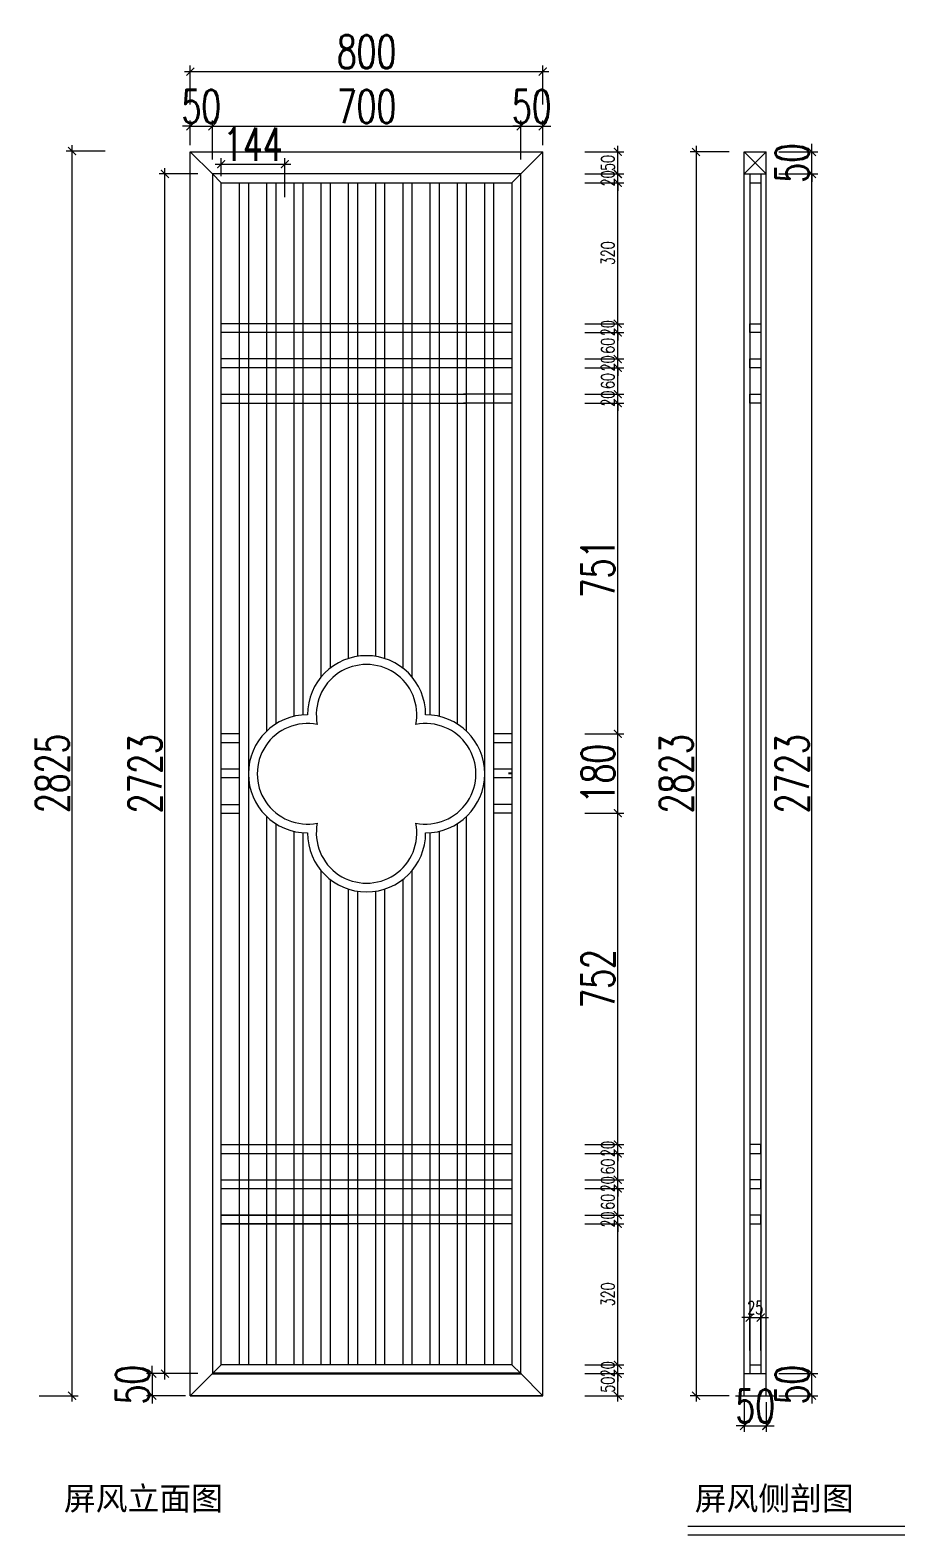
# Model space of a CAD drawing. Header units: millimetres. Extents: x 3192 to 7973, y 697 to 4112.
# Drawn here: x 5988 to 7973, y 697 to 4112 of the extents above; entities that cross this region are included whole.
import ezdxf

# ---------------------------------------------------------------- set-up
doc = ezdxf.new("R2010")
doc.units = ezdxf.units.MM
doc.layers.add('0-02 外轮廓', color=42, linetype='Continuous', lineweight=20)
doc.layers.add('8', color=8, linetype='Continuous')
doc.styles.add('DIMTEXT', font='simplex.shx', dxfattribs={"width": 0.7, "bigfont": 'gbcbig.shx'})
doc.styles.get("Standard").update_dxf_attribs({"font": 'arial.ttf'})
doc.dimstyles.new('胡锐', dxfattribs={"dimscale": 15, "dimtxt": 5, "dimasz": 1.2, "dimexe": 0.9, "dimexo": 1, "dimgap": 0.5, "dimtad": 1, "dimdec": 0, "dimzin": 13, "dimdsep": 46, "dimtxsty": 'DIMTEXT', "dimblk1": 'ARCHTICK', "dimblk2": 'ARCHTICK', "dimsah": 1, "dimcen": 2, "dimdle": 0.9, "dimclrd": 1, "dimclre": 1, "dimclrt": 1, "dimadec": 1, "dimazin": 0, "dimtfac": 1, "dimtdec": 0, "dimtix": 1, "dimtmove": 1, "dimatfit": 3, "dimfxl": 5, "dimfxlon": 1, "dimtolj": 1, "dimtzin": 13, "dimlwd": 5, "dimlwe": 5, "dimarcsym": 0})
doc.dimstyles.new('胡锐小尺寸', dxfattribs={"dimscale": 15, "dimtxt": 2, "dimasz": 1.2, "dimexe": 0.9, "dimexo": 1, "dimgap": 0.5, "dimtad": 1, "dimdec": 0, "dimzin": 13, "dimdsep": 46, "dimtxsty": 'DIMTEXT', "dimblk1": 'ARCHTICK', "dimblk2": 'ARCHTICK', "dimsah": 1, "dimcen": 2, "dimdle": 0.9, "dimclrd": 1, "dimclre": 1, "dimclrt": 1, "dimadec": 1, "dimazin": 0, "dimtfac": 1, "dimtdec": 0, "dimtix": 1, "dimtmove": 1, "dimatfit": 3, "dimfxl": 5, "dimfxlon": 1, "dimtolj": 1, "dimtzin": 13, "dimlwd": 5, "dimlwe": 5, "dimarcsym": 0})

# ---------------------------------------------------------------- blocks, each defined once
blk = doc.blocks.new('_ARCHTICK')
at = {"color": 0, "linetype": 'ByBlock', "const_width": 0.15}
blk.add_lwpolyline([(-0.5, -0.5), (0.5, 0.5)], dxfattribs=at)
blk = doc.blocks.new('*D43')
at = {"color": 1, "lineweight": 5, "transparency": 16777216}
for p, q in [((6339.9, 1062.5), (6251.4, 1062.5)), ((6264.9, 1062.5), (6264.9, 1080.5)), ((6264.9, 1062.5), (6264.9, 1012.5)), ((6339.9, 1012.5), (6251.4, 1012.5)), ((6264.9, 1012.5), (6264.9, 994.5))]:
    blk.add_line(p, q, dxfattribs=at)
at = {"layer": 'Defpoints', "color": 0, "transparency": 16777216}
for p in [(6401.2, 1062.5), (6264.9, 1012.5), (6401.2, 1012.5)]:
    blk.add_point(p, dxfattribs=at)
at = {"color": 1, "lineweight": 5, "transparency": 16777216, "xscale": 17.99999999999999, "yscale": 17.99999999999999, "zscale": 17.99999999999999}
for p, rotation in [((6264.9, 1062.5), 270), ((6264.9, 1012.5), 90)]:
    blk.add_blockref('_ARCHTICK', p, dxfattribs=dict(at, rotation=rotation))
at = {"color": 1, "lineweight": 5, "transparency": 16777216, "insert": (6219.9, 1037.5), "char_height": 75, "attachment_point": 5, "rotation": 90, "style": 'DIMTEXT'}
blk.add_mtext('\\A1;50', dxfattribs=at)
blk = doc.blocks.new('*D44')
at = {"color": 1, "lineweight": 5, "transparency": 16777216}
for p, q in [((6401.2, 3818.6), (6401.2, 3907.1)), ((7101.2, 3818.6), (7101.2, 3907.1)), ((6387.7, 3893.6), (7114.7, 3893.6))]:
    blk.add_line(p, q, dxfattribs=at)
at = {"layer": 'Defpoints', "color": 0, "transparency": 16777216}
for p in [(7101.2, 3893.6), (6401.2, 3785.5), (7101.2, 3785.5)]:
    blk.add_point(p, dxfattribs=at)
at = {"color": 1, "lineweight": 5, "transparency": 16777216, "xscale": 17.99999999999999, "yscale": 17.99999999999999, "zscale": 17.99999999999999, "rotation": 180}
blk.add_blockref('_ARCHTICK', (6401.2, 3893.6), dxfattribs=at)
at = {"color": 1, "lineweight": 5, "transparency": 16777216, "xscale": 17.99999999999999, "yscale": 17.99999999999999, "zscale": 17.99999999999999}
blk.add_blockref('_ARCHTICK', (7101.2, 3893.6), dxfattribs=at)
at = {"color": 1, "lineweight": 5, "transparency": 16777216, "insert": (6751.2, 3938.6), "char_height": 75, "attachment_point": 5, "style": 'DIMTEXT'}
blk.add_mtext('\\A1;700', dxfattribs=at)
blk = doc.blocks.new('*D45')
at = {"color": 1, "lineweight": 5, "transparency": 16777216}
for p, q in [((6351.2, 3942.8), (6351.2, 4031.3)), ((7151.2, 3942.8), (7151.2, 4031.3)), ((6337.7, 4017.8), (7164.7, 4017.8))]:
    blk.add_line(p, q, dxfattribs=at)
at = {"layer": 'Defpoints', "color": 0, "transparency": 16777216}
for p in [(7151.2, 4017.8), (6351.2, 3903.1), (7151.2, 3903.1)]:
    blk.add_point(p, dxfattribs=at)
at = {"color": 1, "lineweight": 5, "transparency": 16777216, "xscale": 17.99999999999999, "yscale": 17.99999999999999, "zscale": 17.99999999999999, "rotation": 180}
blk.add_blockref('_ARCHTICK', (6351.2, 4017.8), dxfattribs=at)
at = {"color": 1, "lineweight": 5, "transparency": 16777216, "xscale": 17.99999999999999, "yscale": 17.99999999999999, "zscale": 17.99999999999999}
blk.add_blockref('_ARCHTICK', (7151.2, 4017.8), dxfattribs=at)
at = {"color": 1, "lineweight": 5, "transparency": 16777216, "insert": (6751.2, 4062.8), "char_height": 75, "attachment_point": 5, "style": 'DIMTEXT'}
blk.add_mtext('\\A1;800', dxfattribs=at)
blk = doc.blocks.new('*D54')
at = {"color": 1, "lineweight": 5, "transparency": 16777216}
for p, q in [((7574.1, 3835.5), (7485.6, 3835.5)), ((7499.1, 3849), (7499.1, 999)), ((7574.1, 1012.5), (7485.6, 1012.5))]:
    blk.add_line(p, q, dxfattribs=at)
at = {"layer": 'Defpoints', "color": 0, "transparency": 16777216}
for p in [(7608.3, 3835.5), (7499.1, 1012.5), (7608.3, 1012.5)]:
    blk.add_point(p, dxfattribs=at)
at = {"color": 1, "lineweight": 5, "transparency": 16777216, "xscale": 17.99999999999999, "yscale": 17.99999999999999, "zscale": 17.99999999999999}
for p, rotation in [((7499.1, 3835.5), 90), ((7499.1, 1012.5), 270)]:
    blk.add_blockref('_ARCHTICK', p, dxfattribs=dict(at, rotation=rotation))
at = {"color": 1, "lineweight": 5, "transparency": 16777216, "insert": (7454.1, 2424), "char_height": 75, "attachment_point": 5, "rotation": 90, "style": 'DIMTEXT'}
blk.add_mtext('\\A1;2823', dxfattribs=at)
blk = doc.blocks.new('*D46')
at = {"color": 1, "lineweight": 5, "transparency": 16777216}
for p, q in [((6158, 3837.5), (6069.5, 3837.5)), ((6083, 999), (6083, 3851)), ((6008, 1012.5), (6096.5, 1012.5))]:
    blk.add_line(p, q, dxfattribs=at)
at = {"layer": 'Defpoints', "color": 0, "transparency": 16777216}
for p in [(6083, 3837.5), (6428, 3837.5), (5987.5, 1012.5)]:
    blk.add_point(p, dxfattribs=at)
at = {"color": 1, "lineweight": 5, "transparency": 16777216, "xscale": 17.99999999999999, "yscale": 17.99999999999999, "zscale": 17.99999999999999}
for p, rotation in [((6083, 3837.5), 90), ((6083, 1012.5), 270)]:
    blk.add_blockref('_ARCHTICK', p, dxfattribs=dict(at, rotation=rotation))
at = {"color": 1, "lineweight": 5, "transparency": 16777216, "insert": (6038, 2425), "char_height": 75, "attachment_point": 5, "rotation": 90, "style": 'DIMTEXT'}
blk.add_mtext('\\A1;2825', dxfattribs=at)
blk = doc.blocks.new('*D47')
at = {"color": 1, "lineweight": 5, "transparency": 16777216}
for p, q in [((6351.2, 3850.5), (6351.2, 3907.1)), ((6401.2, 3863.6), (6401.2, 3907.1)), ((6351.2, 3893.6), (6333.2, 3893.6)), ((6351.2, 3893.6), (6401.2, 3893.6)), ((6401.2, 3893.6), (6419.2, 3893.6))]:
    blk.add_line(p, q, dxfattribs=at)
at = {"layer": 'Defpoints', "color": 0, "transparency": 16777216}
for p in [(6401.2, 3893.6), (6351.2, 3835.5), (6401.2, 3848.6)]:
    blk.add_point(p, dxfattribs=at)
at = {"color": 1, "lineweight": 5, "transparency": 16777216, "xscale": 17.99999999999999, "yscale": 17.99999999999999, "zscale": 17.99999999999999}
blk.add_blockref('_ARCHTICK', (6351.2, 3893.6), dxfattribs=at)
at = {"color": 1, "lineweight": 5, "transparency": 16777216, "xscale": 17.99999999999999, "yscale": 17.99999999999999, "zscale": 17.99999999999999, "rotation": 180}
blk.add_blockref('_ARCHTICK', (6401.2, 3893.6), dxfattribs=at)
at = {"color": 1, "lineweight": 5, "transparency": 16777216, "insert": (6376.2, 3938.6), "char_height": 75, "attachment_point": 5, "style": 'DIMTEXT'}
blk.add_mtext('\\A1;50', dxfattribs=at)
blk = doc.blocks.new('*D48')
at = {"color": 1, "lineweight": 5, "transparency": 16777216}
for p, q in [((7101.2, 3863.6), (7101.2, 3907.1)), ((7151.2, 3850.5), (7151.2, 3907.1)), ((7101.2, 3893.6), (7083.2, 3893.6)), ((7101.2, 3893.6), (7151.2, 3893.6)), ((7151.2, 3893.6), (7169.2, 3893.6))]:
    blk.add_line(p, q, dxfattribs=at)
at = {"layer": 'Defpoints', "color": 0, "transparency": 16777216}
for p in [(7151.2, 3893.6), (7101.2, 3848.6), (7151.2, 3835.5)]:
    blk.add_point(p, dxfattribs=at)
at = {"color": 1, "lineweight": 5, "transparency": 16777216, "xscale": 17.99999999999999, "yscale": 17.99999999999999, "zscale": 17.99999999999999}
blk.add_blockref('_ARCHTICK', (7101.2, 3893.6), dxfattribs=at)
at = {"color": 1, "lineweight": 5, "transparency": 16777216, "xscale": 17.99999999999999, "yscale": 17.99999999999999, "zscale": 17.99999999999999, "rotation": 180}
blk.add_blockref('_ARCHTICK', (7151.2, 3893.6), dxfattribs=at)
at = {"color": 1, "lineweight": 5, "transparency": 16777216, "insert": (7126.2, 3938.6), "char_height": 75, "attachment_point": 5, "style": 'DIMTEXT'}
blk.add_mtext('\\A1;50', dxfattribs=at)
blk = doc.blocks.new('*D49')
at = {"color": 1, "lineweight": 5, "transparency": 16777216}
for p, q in [((7608.3, 997.5), (7608.3, 930.3)), ((7658.3, 997.5), (7658.3, 930.3)), ((7608.3, 943.8), (7590.3, 943.8)), ((7608.3, 943.8), (7658.3, 943.8)), ((7658.3, 943.8), (7676.3, 943.8))]:
    blk.add_line(p, q, dxfattribs=at)
at = {"layer": 'Defpoints', "color": 0, "transparency": 16777216}
for p in [(7608.3, 1012.5), (7658.3, 1012.5), (7658.3, 943.8)]:
    blk.add_point(p, dxfattribs=at)
at = {"color": 1, "lineweight": 5, "transparency": 16777216, "xscale": 17.99999999999999, "yscale": 17.99999999999999, "zscale": 17.99999999999999}
blk.add_blockref('_ARCHTICK', (7608.3, 943.8), dxfattribs=at)
at = {"color": 1, "lineweight": 5, "transparency": 16777216, "xscale": 17.99999999999999, "yscale": 17.99999999999999, "zscale": 17.99999999999999, "rotation": 180}
blk.add_blockref('_ARCHTICK', (7658.3, 943.8), dxfattribs=at)
at = {"color": 1, "lineweight": 5, "transparency": 16777216, "insert": (7633.3, 988.8), "char_height": 75, "attachment_point": 5, "style": 'DIMTEXT'}
blk.add_mtext('\\A1;50', dxfattribs=at)
blk = doc.blocks.new('*D55')
at = {"color": 1, "lineweight": 5, "transparency": 16777216}
for p, q in [((7687.2, 1062.5), (7775.7, 1062.5)), ((7762.2, 1062.5), (7762.2, 1080.5)), ((7762.2, 1012.5), (7762.2, 1062.5)), ((7687.2, 1012.5), (7775.7, 1012.5)), ((7762.2, 1012.5), (7762.2, 994.5))]:
    blk.add_line(p, q, dxfattribs=at)
at = {"layer": 'Defpoints', "color": 0, "transparency": 16777216}
for p in [(7658.3, 1062.5), (7762.2, 1062.5), (7658.3, 1012.5)]:
    blk.add_point(p, dxfattribs=at)
at = {"color": 1, "lineweight": 5, "transparency": 16777216, "xscale": 17.99999999999999, "yscale": 17.99999999999999, "zscale": 17.99999999999999}
for p, rotation in [((7762.2, 1062.5), 270), ((7762.2, 1012.5), 90)]:
    blk.add_blockref('_ARCHTICK', p, dxfattribs=dict(at, rotation=rotation))
at = {"color": 1, "lineweight": 5, "transparency": 16777216, "insert": (7717.2, 1037.5), "char_height": 75, "attachment_point": 5, "rotation": 90, "style": 'DIMTEXT'}
blk.add_mtext('\\A1;50', dxfattribs=at)
blk = doc.blocks.new('*D56')
at = {"color": 1, "lineweight": 5, "transparency": 16777216}
for p, q in [((7762.2, 1049), (7762.2, 3799)), ((7687.2, 3785.5), (7775.7, 3785.5)), ((7687.2, 1062.5), (7775.7, 1062.5))]:
    blk.add_line(p, q, dxfattribs=at)
at = {"layer": 'Defpoints', "color": 0, "transparency": 16777216}
for p in [(7658.3, 3785.5), (7762.2, 3785.5), (7658.3, 1062.5)]:
    blk.add_point(p, dxfattribs=at)
at = {"color": 1, "lineweight": 5, "transparency": 16777216, "xscale": 17.99999999999999, "yscale": 17.99999999999999, "zscale": 17.99999999999999}
for p, rotation in [((7762.2, 3785.5), 90), ((7762.2, 1062.5), 270)]:
    blk.add_blockref('_ARCHTICK', p, dxfattribs=dict(at, rotation=rotation))
at = {"color": 1, "lineweight": 5, "transparency": 16777216, "insert": (7717.2, 2424), "char_height": 75, "attachment_point": 5, "rotation": 90, "style": 'DIMTEXT'}
blk.add_mtext('\\A1;2723', dxfattribs=at)
blk = doc.blocks.new('*D57')
at = {"color": 1, "lineweight": 5, "transparency": 16777216}
for p, q in [((7687.2, 3835.5), (7775.7, 3835.5)), ((7762.2, 3835.5), (7762.2, 3853.5)), ((7762.2, 3785.5), (7762.2, 3835.5)), ((7687.2, 3785.5), (7775.7, 3785.5)), ((7762.2, 3785.5), (7762.2, 3767.5))]:
    blk.add_line(p, q, dxfattribs=at)
at = {"layer": 'Defpoints', "color": 0, "transparency": 16777216}
for p in [(7658.3, 3835.5), (7762.2, 3835.5), (7658.3, 3785.5)]:
    blk.add_point(p, dxfattribs=at)
at = {"color": 1, "lineweight": 5, "transparency": 16777216, "xscale": 17.99999999999999, "yscale": 17.99999999999999, "zscale": 17.99999999999999}
for p, rotation in [((7762.2, 3835.5), 270), ((7762.2, 3785.5), 90)]:
    blk.add_blockref('_ARCHTICK', p, dxfattribs=dict(at, rotation=rotation))
at = {"color": 1, "lineweight": 5, "transparency": 16777216, "insert": (7717.2, 3810.5), "char_height": 75, "attachment_point": 5, "rotation": 90, "style": 'DIMTEXT'}
blk.add_mtext('\\A1;50', dxfattribs=at)
blk = doc.blocks.new('*D58')
at = {"color": 1, "lineweight": 5, "transparency": 16777216}
for p, q in [((6407.7, 3807.7), (6579.2, 3807.7)), ((6421.2, 3780.5), (6421.2, 3821.2)), ((6565.7, 3732.7), (6565.7, 3821.2))]:
    blk.add_line(p, q, dxfattribs=at)
at = {"layer": 'Defpoints', "color": 0, "transparency": 16777216}
for p in [(6565.7, 3807.7), (6421.2, 3765.5), (6565.7, 1082.5)]:
    blk.add_point(p, dxfattribs=at)
at = {"color": 1, "lineweight": 5, "transparency": 16777216, "xscale": 17.99999999999999, "yscale": 17.99999999999999, "zscale": 17.99999999999999, "rotation": 180}
blk.add_blockref('_ARCHTICK', (6421.2, 3807.7), dxfattribs=at)
at = {"color": 1, "lineweight": 5, "transparency": 16777216, "xscale": 17.99999999999999, "yscale": 17.99999999999999, "zscale": 17.99999999999999}
blk.add_blockref('_ARCHTICK', (6565.7, 3807.7), dxfattribs=at)
at = {"color": 1, "lineweight": 5, "transparency": 16777216, "insert": (6493.5, 3852.7), "char_height": 75, "attachment_point": 5, "style": 'DIMTEXT'}
blk.add_mtext('\\A1;144', dxfattribs=at)
blk = doc.blocks.new('*D59')
at = {"color": 1, "lineweight": 5, "transparency": 16777216}
for p, q in [((7246.4, 1062.5), (7334.9, 1062.5)), ((7321.4, 999), (7321.4, 1076)), ((7246.4, 1012.5), (7334.9, 1012.5))]:
    blk.add_line(p, q, dxfattribs=at)
at = {"layer": 'Defpoints', "color": 0, "transparency": 16777216}
for p in [(7101.2, 1062.5), (7321.4, 1062.5), (7151.2, 1012.5)]:
    blk.add_point(p, dxfattribs=at)
at = {"color": 1, "lineweight": 5, "transparency": 16777216, "xscale": 17.99999999999999, "yscale": 17.99999999999999, "zscale": 17.99999999999999}
for p, rotation in [((7321.4, 1062.5), 90), ((7321.4, 1012.5), 270)]:
    blk.add_blockref('_ARCHTICK', p, dxfattribs=dict(at, rotation=rotation))
at = {"color": 1, "lineweight": 5, "transparency": 16777216, "insert": (7298.9, 1037.5), "char_height": 30, "attachment_point": 5, "rotation": 90, "style": 'DIMTEXT'}
blk.add_mtext('\\A1;50', dxfattribs=at)
blk = doc.blocks.new('*D60')
at = {"color": 1, "lineweight": 5, "transparency": 16777216}
for p, q in [((7321.4, 1082.5), (7321.4, 1100.5)), ((7246.4, 1082.5), (7334.9, 1082.5)), ((7246.4, 1062.5), (7334.9, 1062.5)), ((7321.4, 1062.5), (7321.4, 1082.5)), ((7321.4, 1062.5), (7321.4, 1044.5))]:
    blk.add_line(p, q, dxfattribs=at)
at = {"layer": 'Defpoints', "color": 0, "transparency": 16777216}
for p in [(7081.2, 1082.5), (7101.2, 1062.5), (7321.4, 1082.5)]:
    blk.add_point(p, dxfattribs=at)
at = {"color": 1, "lineweight": 5, "transparency": 16777216, "xscale": 17.99999999999999, "yscale": 17.99999999999999, "zscale": 17.99999999999999}
for p, rotation in [((7321.4, 1082.5), 270), ((7321.4, 1062.5), 90)]:
    blk.add_blockref('_ARCHTICK', p, dxfattribs=dict(at, rotation=rotation))
at = {"color": 1, "lineweight": 5, "transparency": 16777216, "insert": (7298.9, 1072.5), "char_height": 30, "attachment_point": 5, "rotation": 90, "style": 'DIMTEXT'}
blk.add_mtext('\\A1;20', dxfattribs=at)
blk = doc.blocks.new('*D61')
at = {"color": 1, "lineweight": 5, "transparency": 16777216}
for p, q in [((7246.4, 1402.5), (7334.9, 1402.5)), ((7321.4, 1069), (7321.4, 1416)), ((7246.4, 1082.5), (7334.9, 1082.5))]:
    blk.add_line(p, q, dxfattribs=at)
at = {"layer": 'Defpoints', "color": 0, "transparency": 16777216}
for p in [(7081.2, 1402.5), (7321.4, 1402.5), (7081.2, 1082.5)]:
    blk.add_point(p, dxfattribs=at)
at = {"color": 1, "lineweight": 5, "transparency": 16777216, "xscale": 17.99999999999999, "yscale": 17.99999999999999, "zscale": 17.99999999999999}
for p, rotation in [((7321.4, 1402.5), 90), ((7321.4, 1082.5), 270)]:
    blk.add_blockref('_ARCHTICK', p, dxfattribs=dict(at, rotation=rotation))
at = {"color": 1, "lineweight": 5, "transparency": 16777216, "insert": (7298.9, 1242.5), "char_height": 30, "attachment_point": 5, "rotation": 90, "style": 'DIMTEXT'}
blk.add_mtext('\\A1;320', dxfattribs=at)
blk = doc.blocks.new('*D62')
at = {"color": 1, "lineweight": 5, "transparency": 16777216}
for p, q in [((7321.4, 1422.5), (7321.4, 1440.5)), ((7246.4, 1422.5), (7334.9, 1422.5)), ((7246.4, 1402.5), (7334.9, 1402.5)), ((7321.4, 1402.5), (7321.4, 1422.5)), ((7321.4, 1402.5), (7321.4, 1384.5))]:
    blk.add_line(p, q, dxfattribs=at)
at = {"layer": 'Defpoints', "color": 0, "transparency": 16777216}
for p in [(7081.2, 1422.5), (7081.2, 1402.5), (7321.4, 1422.5)]:
    blk.add_point(p, dxfattribs=at)
at = {"color": 1, "lineweight": 5, "transparency": 16777216, "xscale": 17.99999999999999, "yscale": 17.99999999999999, "zscale": 17.99999999999999}
for p, rotation in [((7321.4, 1422.5), 270), ((7321.4, 1402.5), 90)]:
    blk.add_blockref('_ARCHTICK', p, dxfattribs=dict(at, rotation=rotation))
at = {"color": 1, "lineweight": 5, "transparency": 16777216, "insert": (7298.9, 1412.5), "char_height": 30, "attachment_point": 5, "rotation": 90, "style": 'DIMTEXT'}
blk.add_mtext('\\A1;20', dxfattribs=at)
blk = doc.blocks.new('*D63')
at = {"color": 1, "lineweight": 5, "transparency": 16777216}
for p, q in [((7246.4, 1482.5), (7334.9, 1482.5)), ((7321.4, 1409), (7321.4, 1496)), ((7246.4, 1422.5), (7334.9, 1422.5))]:
    blk.add_line(p, q, dxfattribs=at)
at = {"layer": 'Defpoints', "color": 0, "transparency": 16777216}
for p in [(7081.2, 1482.5), (7321.4, 1482.5), (7081.2, 1422.5)]:
    blk.add_point(p, dxfattribs=at)
at = {"color": 1, "lineweight": 5, "transparency": 16777216, "xscale": 17.99999999999999, "yscale": 17.99999999999999, "zscale": 17.99999999999999}
for p, rotation in [((7321.4, 1482.5), 90), ((7321.4, 1422.5), 270)]:
    blk.add_blockref('_ARCHTICK', p, dxfattribs=dict(at, rotation=rotation))
at = {"color": 1, "lineweight": 5, "transparency": 16777216, "insert": (7298.9, 1452.5), "char_height": 30, "attachment_point": 5, "rotation": 90, "style": 'DIMTEXT'}
blk.add_mtext('\\A1;60', dxfattribs=at)
blk = doc.blocks.new('*D64')
at = {"color": 1, "lineweight": 5, "transparency": 16777216}
for p, q in [((7321.4, 1502.5), (7321.4, 1520.5)), ((7246.4, 1502.5), (7334.9, 1502.5)), ((7246.4, 1482.5), (7334.9, 1482.5)), ((7321.4, 1482.5), (7321.4, 1502.5)), ((7321.4, 1482.5), (7321.4, 1464.5))]:
    blk.add_line(p, q, dxfattribs=at)
at = {"layer": 'Defpoints', "color": 0, "transparency": 16777216}
for p in [(7081.2, 1502.5), (7081.2, 1482.5), (7321.4, 1502.5)]:
    blk.add_point(p, dxfattribs=at)
at = {"color": 1, "lineweight": 5, "transparency": 16777216, "xscale": 17.99999999999999, "yscale": 17.99999999999999, "zscale": 17.99999999999999}
for p, rotation in [((7321.4, 1502.5), 270), ((7321.4, 1482.5), 90)]:
    blk.add_blockref('_ARCHTICK', p, dxfattribs=dict(at, rotation=rotation))
at = {"color": 1, "lineweight": 5, "transparency": 16777216, "insert": (7298.9, 1492.5), "char_height": 30, "attachment_point": 5, "rotation": 90, "style": 'DIMTEXT'}
blk.add_mtext('\\A1;20', dxfattribs=at)
blk = doc.blocks.new('*D65')
at = {"color": 1, "lineweight": 5, "transparency": 16777216}
for p, q in [((7321.4, 1489), (7321.4, 1576)), ((7246.4, 1562.5), (7334.9, 1562.5)), ((7246.4, 1502.5), (7334.9, 1502.5))]:
    blk.add_line(p, q, dxfattribs=at)
at = {"layer": 'Defpoints', "color": 0, "transparency": 16777216}
for p in [(7081.2, 1562.5), (7321.4, 1562.5), (7081.2, 1502.5)]:
    blk.add_point(p, dxfattribs=at)
at = {"color": 1, "lineweight": 5, "transparency": 16777216, "xscale": 17.99999999999999, "yscale": 17.99999999999999, "zscale": 17.99999999999999}
for p, rotation in [((7321.4, 1562.5), 90), ((7321.4, 1502.5), 270)]:
    blk.add_blockref('_ARCHTICK', p, dxfattribs=dict(at, rotation=rotation))
at = {"color": 1, "lineweight": 5, "transparency": 16777216, "insert": (7298.9, 1532.5), "char_height": 30, "attachment_point": 5, "rotation": 90, "style": 'DIMTEXT'}
blk.add_mtext('\\A1;60', dxfattribs=at)
blk = doc.blocks.new('*D66')
at = {"color": 1, "lineweight": 5, "transparency": 16777216}
for p, q in [((7246.4, 1582.5), (7334.9, 1582.5)), ((7321.4, 1582.5), (7321.4, 1600.5)), ((7321.4, 1562.5), (7321.4, 1582.5)), ((7246.4, 1562.5), (7334.9, 1562.5)), ((7321.4, 1562.5), (7321.4, 1544.5))]:
    blk.add_line(p, q, dxfattribs=at)
at = {"layer": 'Defpoints', "color": 0, "transparency": 16777216}
for p in [(7081.2, 1582.5), (7321.4, 1582.5), (7081.2, 1562.5)]:
    blk.add_point(p, dxfattribs=at)
at = {"color": 1, "lineweight": 5, "transparency": 16777216, "xscale": 17.99999999999999, "yscale": 17.99999999999999, "zscale": 17.99999999999999}
for p, rotation in [((7321.4, 1582.5), 270), ((7321.4, 1562.5), 90)]:
    blk.add_blockref('_ARCHTICK', p, dxfattribs=dict(at, rotation=rotation))
at = {"color": 1, "lineweight": 5, "transparency": 16777216, "insert": (7298.9, 1572.5), "char_height": 30, "attachment_point": 5, "rotation": 90, "style": 'DIMTEXT'}
blk.add_mtext('\\A1;20', dxfattribs=at)
blk = doc.blocks.new('*D67')
at = {"color": 1, "lineweight": 5, "transparency": 16777216}
for p, q in [((7246.4, 3285.5), (7334.9, 3285.5)), ((7321.4, 3285.5), (7321.4, 3303.5)), ((7321.4, 3265.5), (7321.4, 3285.5)), ((7246.4, 3265.5), (7334.9, 3265.5)), ((7321.4, 3265.5), (7321.4, 3247.5))]:
    blk.add_line(p, q, dxfattribs=at)
at = {"layer": 'Defpoints', "color": 0, "transparency": 16777216}
for p in [(7081.2, 3285.5), (7321.4, 3285.5), (7081.2, 3265.5)]:
    blk.add_point(p, dxfattribs=at)
at = {"color": 1, "lineweight": 5, "transparency": 16777216, "xscale": 17.99999999999999, "yscale": 17.99999999999999, "zscale": 17.99999999999999}
for p, rotation in [((7321.4, 3285.5), 270), ((7321.4, 3265.5), 90)]:
    blk.add_blockref('_ARCHTICK', p, dxfattribs=dict(at, rotation=rotation))
at = {"color": 1, "lineweight": 5, "transparency": 16777216, "insert": (7298.9, 3275.5), "char_height": 30, "attachment_point": 5, "rotation": 90, "style": 'DIMTEXT'}
blk.add_mtext('\\A1;20', dxfattribs=at)
blk = doc.blocks.new('*D68')
at = {"color": 1, "lineweight": 5, "transparency": 16777216}
for p, q in [((7321.4, 3272), (7321.4, 3359)), ((7246.4, 3345.5), (7334.9, 3345.5)), ((7246.4, 3285.5), (7334.9, 3285.5))]:
    blk.add_line(p, q, dxfattribs=at)
at = {"layer": 'Defpoints', "color": 0, "transparency": 16777216}
for p in [(7081.2, 3345.5), (7321.4, 3345.5), (7081.2, 3285.5)]:
    blk.add_point(p, dxfattribs=at)
at = {"color": 1, "lineweight": 5, "transparency": 16777216, "xscale": 17.99999999999999, "yscale": 17.99999999999999, "zscale": 17.99999999999999}
for p, rotation in [((7321.4, 3345.5), 90), ((7321.4, 3285.5), 270)]:
    blk.add_blockref('_ARCHTICK', p, dxfattribs=dict(at, rotation=rotation))
at = {"color": 1, "lineweight": 5, "transparency": 16777216, "insert": (7298.9, 3315.5), "char_height": 30, "attachment_point": 5, "rotation": 90, "style": 'DIMTEXT'}
blk.add_mtext('\\A1;60', dxfattribs=at)
blk = doc.blocks.new('*D69')
at = {"color": 1, "lineweight": 5, "transparency": 16777216}
for p, q in [((7321.4, 3365.5), (7321.4, 3383.5)), ((7246.4, 3365.5), (7334.9, 3365.5)), ((7321.4, 3345.5), (7321.4, 3365.5)), ((7246.4, 3345.5), (7334.9, 3345.5)), ((7321.4, 3345.5), (7321.4, 3327.5))]:
    blk.add_line(p, q, dxfattribs=at)
at = {"layer": 'Defpoints', "color": 0, "transparency": 16777216}
for p in [(7081.2, 3365.5), (7321.4, 3365.5), (7081.2, 3345.5)]:
    blk.add_point(p, dxfattribs=at)
at = {"color": 1, "lineweight": 5, "transparency": 16777216, "xscale": 17.99999999999999, "yscale": 17.99999999999999, "zscale": 17.99999999999999}
for p, rotation in [((7321.4, 3365.5), 270), ((7321.4, 3345.5), 90)]:
    blk.add_blockref('_ARCHTICK', p, dxfattribs=dict(at, rotation=rotation))
at = {"color": 1, "lineweight": 5, "transparency": 16777216, "insert": (7298.9, 3355.5), "char_height": 30, "attachment_point": 5, "rotation": 90, "style": 'DIMTEXT'}
blk.add_mtext('\\A1;20', dxfattribs=at)
blk = doc.blocks.new('*D70')
at = {"color": 1, "lineweight": 5, "transparency": 16777216}
for p, q in [((7246.4, 3425.5), (7334.9, 3425.5)), ((7321.4, 3352), (7321.4, 3439)), ((7246.4, 3365.5), (7334.9, 3365.5))]:
    blk.add_line(p, q, dxfattribs=at)
at = {"layer": 'Defpoints', "color": 0, "transparency": 16777216}
for p in [(7081.2, 3425.5), (7321.4, 3425.5), (7081.2, 3365.5)]:
    blk.add_point(p, dxfattribs=at)
at = {"color": 1, "lineweight": 5, "transparency": 16777216, "xscale": 17.99999999999999, "yscale": 17.99999999999999, "zscale": 17.99999999999999}
for p, rotation in [((7321.4, 3425.5), 90), ((7321.4, 3365.5), 270)]:
    blk.add_blockref('_ARCHTICK', p, dxfattribs=dict(at, rotation=rotation))
at = {"color": 1, "lineweight": 5, "transparency": 16777216, "insert": (7298.9, 3395.5), "char_height": 30, "attachment_point": 5, "rotation": 90, "style": 'DIMTEXT'}
blk.add_mtext('\\A1;60', dxfattribs=at)
blk = doc.blocks.new('*D71')
at = {"color": 1, "lineweight": 5, "transparency": 16777216}
for p, q in [((7321.4, 3445.5), (7321.4, 3463.5)), ((7246.4, 3445.5), (7334.9, 3445.5)), ((7246.4, 3425.5), (7334.9, 3425.5)), ((7321.4, 3425.5), (7321.4, 3445.5)), ((7321.4, 3425.5), (7321.4, 3407.5))]:
    blk.add_line(p, q, dxfattribs=at)
at = {"layer": 'Defpoints', "color": 0, "transparency": 16777216}
for p in [(7081.2, 3445.5), (7081.2, 3425.5), (7321.4, 3445.5)]:
    blk.add_point(p, dxfattribs=at)
at = {"color": 1, "lineweight": 5, "transparency": 16777216, "xscale": 17.99999999999999, "yscale": 17.99999999999999, "zscale": 17.99999999999999}
for p, rotation in [((7321.4, 3445.5), 270), ((7321.4, 3425.5), 90)]:
    blk.add_blockref('_ARCHTICK', p, dxfattribs=dict(at, rotation=rotation))
at = {"color": 1, "lineweight": 5, "transparency": 16777216, "insert": (7298.9, 3435.5), "char_height": 30, "attachment_point": 5, "rotation": 90, "style": 'DIMTEXT'}
blk.add_mtext('\\A1;20', dxfattribs=at)
blk = doc.blocks.new('*D72')
at = {"color": 1, "lineweight": 5, "transparency": 16777216}
for p, q in [((7246.4, 3765.5), (7334.9, 3765.5)), ((7321.4, 3432), (7321.4, 3779)), ((7246.4, 3445.5), (7334.9, 3445.5))]:
    blk.add_line(p, q, dxfattribs=at)
at = {"layer": 'Defpoints', "color": 0, "transparency": 16777216}
for p in [(7081.2, 3765.5), (7321.4, 3765.5), (7081.2, 3445.5)]:
    blk.add_point(p, dxfattribs=at)
at = {"color": 1, "lineweight": 5, "transparency": 16777216, "xscale": 17.99999999999999, "yscale": 17.99999999999999, "zscale": 17.99999999999999}
for p, rotation in [((7321.4, 3765.5), 90), ((7321.4, 3445.5), 270)]:
    blk.add_blockref('_ARCHTICK', p, dxfattribs=dict(at, rotation=rotation))
at = {"color": 1, "lineweight": 5, "transparency": 16777216, "insert": (7298.9, 3605.5), "char_height": 30, "attachment_point": 5, "rotation": 90, "style": 'DIMTEXT'}
blk.add_mtext('\\A1;320', dxfattribs=at)
blk = doc.blocks.new('*D73')
at = {"color": 1, "lineweight": 5, "transparency": 16777216}
for p, q in [((7321.4, 3785.5), (7321.4, 3803.5)), ((7246.4, 3785.5), (7334.9, 3785.5)), ((7246.4, 3765.5), (7334.9, 3765.5)), ((7321.4, 3765.5), (7321.4, 3785.5)), ((7321.4, 3765.5), (7321.4, 3747.5))]:
    blk.add_line(p, q, dxfattribs=at)
at = {"layer": 'Defpoints', "color": 0, "transparency": 16777216}
for p in [(7081.2, 3765.5), (7101.2, 3785.5), (7321.4, 3785.5)]:
    blk.add_point(p, dxfattribs=at)
at = {"color": 1, "lineweight": 5, "transparency": 16777216, "xscale": 17.99999999999999, "yscale": 17.99999999999999, "zscale": 17.99999999999999}
for p, rotation in [((7321.4, 3785.5), 270), ((7321.4, 3765.5), 90)]:
    blk.add_blockref('_ARCHTICK', p, dxfattribs=dict(at, rotation=rotation))
at = {"color": 1, "lineweight": 5, "transparency": 16777216, "insert": (7298.9, 3775.5), "char_height": 30, "attachment_point": 5, "rotation": 90, "style": 'DIMTEXT'}
blk.add_mtext('\\A1;20', dxfattribs=at)
blk = doc.blocks.new('*D74')
at = {"color": 1, "lineweight": 5, "transparency": 16777216}
for p, q in [((7246.4, 3835.5), (7334.9, 3835.5)), ((7321.4, 3772), (7321.4, 3849)), ((7246.4, 3785.5), (7334.9, 3785.5))]:
    blk.add_line(p, q, dxfattribs=at)
at = {"layer": 'Defpoints', "color": 0, "transparency": 16777216}
for p in [(7151.2, 3835.5), (7321.4, 3835.5), (7101.2, 3785.5)]:
    blk.add_point(p, dxfattribs=at)
at = {"color": 1, "lineweight": 5, "transparency": 16777216, "xscale": 17.99999999999999, "yscale": 17.99999999999999, "zscale": 17.99999999999999}
for p, rotation in [((7321.4, 3835.5), 90), ((7321.4, 3785.5), 270)]:
    blk.add_blockref('_ARCHTICK', p, dxfattribs=dict(at, rotation=rotation))
at = {"color": 1, "lineweight": 5, "transparency": 16777216, "insert": (7298.9, 3810.5), "char_height": 30, "attachment_point": 5, "rotation": 90, "style": 'DIMTEXT'}
blk.add_mtext('\\A1;50', dxfattribs=at)
blk = doc.blocks.new('*D75')
at = {"color": 1, "lineweight": 5, "transparency": 16777216}
for p, q in [((7620.8, 1114.8), (7620.8, 1203.3)), ((7645.8, 1114.8), (7645.8, 1203.3)), ((7620.8, 1189.8), (7602.8, 1189.8)), ((7620.8, 1189.8), (7645.8, 1189.8)), ((7645.8, 1189.8), (7663.8, 1189.8))]:
    blk.add_line(p, q, dxfattribs=at)
at = {"layer": 'Defpoints', "color": 0, "transparency": 16777216}
for p in [(7645.8, 1189.8), (7620.8, 1062.5), (7645.8, 1062.5)]:
    blk.add_point(p, dxfattribs=at)
at = {"color": 1, "lineweight": 5, "transparency": 16777216, "xscale": 17.99999999999999, "yscale": 17.99999999999999, "zscale": 17.99999999999999}
blk.add_blockref('_ARCHTICK', (7620.8, 1189.8), dxfattribs=at)
at = {"color": 1, "lineweight": 5, "transparency": 16777216, "xscale": 17.99999999999999, "yscale": 17.99999999999999, "zscale": 17.99999999999999, "rotation": 180}
blk.add_blockref('_ARCHTICK', (7645.8, 1189.8), dxfattribs=at)
at = {"color": 1, "lineweight": 5, "transparency": 16777216, "insert": (7633.3, 1212.3), "char_height": 30, "attachment_point": 5, "style": 'DIMTEXT'}
blk.add_mtext('\\A1;25', dxfattribs=at)
blk = doc.blocks.new('*D50')
at = {"layer": '8', "color": 1, "lineweight": 5, "transparency": 16777216}
for p, q in [((7246.4, 2334.5), (7334.9, 2334.5)), ((7321.4, 1569), (7321.4, 2348)), ((7246.4, 1582.5), (7334.9, 1582.5))]:
    blk.add_line(p, q, dxfattribs=at)
at = {"layer": 'Defpoints', "color": 0, "transparency": 16777216}
for p in [(7081.2, 2334.5), (7321.4, 2334.5), (7081.2, 1582.5)]:
    blk.add_point(p, dxfattribs=at)
at = {"layer": '8', "color": 1, "lineweight": 5, "transparency": 16777216, "xscale": 17.99999999999999, "yscale": 17.99999999999999, "zscale": 17.99999999999999}
for p, rotation in [((7321.4, 2334.5), 90), ((7321.4, 1582.5), 270)]:
    blk.add_blockref('_ARCHTICK', p, dxfattribs=dict(at, rotation=rotation))
at = {"layer": '8', "color": 1, "transparency": 16777216, "insert": (7276.4, 1958.5), "char_height": 75, "attachment_point": 5, "rotation": 90, "style": 'DIMTEXT'}
blk.add_mtext('\\A1;752', dxfattribs=at)
blk = doc.blocks.new('*D51')
at = {"layer": '8', "color": 1, "lineweight": 5, "transparency": 16777216}
for p, q in [((7321.4, 2321), (7321.4, 2528)), ((7246.4, 2514.5), (7334.9, 2514.5)), ((7246.4, 2334.5), (7334.9, 2334.5))]:
    blk.add_line(p, q, dxfattribs=at)
at = {"layer": 'Defpoints', "color": 0, "transparency": 16777216}
for p in [(7081.2, 2514.5), (7321.4, 2514.5), (7081.2, 2334.5)]:
    blk.add_point(p, dxfattribs=at)
at = {"layer": '8', "color": 1, "lineweight": 5, "transparency": 16777216, "xscale": 17.99999999999999, "yscale": 17.99999999999999, "zscale": 17.99999999999999}
for p, rotation in [((7321.4, 2514.5), 90), ((7321.4, 2334.5), 270)]:
    blk.add_blockref('_ARCHTICK', p, dxfattribs=dict(at, rotation=rotation))
at = {"layer": '8', "color": 1, "transparency": 16777216, "insert": (7276.4, 2424.5), "char_height": 75, "attachment_point": 5, "rotation": 90, "style": 'DIMTEXT'}
blk.add_mtext('\\A1;180', dxfattribs=at)
blk = doc.blocks.new('*D52')
at = {"layer": '8', "color": 1, "lineweight": 5, "transparency": 16777216}
for p, q in [((7321.4, 2501), (7321.4, 3279)), ((7246.4, 3265.5), (7334.9, 3265.5)), ((7246.4, 2514.5), (7334.9, 2514.5))]:
    blk.add_line(p, q, dxfattribs=at)
at = {"layer": 'Defpoints', "color": 0, "transparency": 16777216}
for p in [(7081.2, 3265.5), (7321.4, 3265.5), (7081.2, 2514.5)]:
    blk.add_point(p, dxfattribs=at)
at = {"layer": '8', "color": 1, "lineweight": 5, "transparency": 16777216, "xscale": 17.99999999999999, "yscale": 17.99999999999999, "zscale": 17.99999999999999}
for p, rotation in [((7321.4, 3265.5), 90), ((7321.4, 2514.5), 270)]:
    blk.add_blockref('_ARCHTICK', p, dxfattribs=dict(at, rotation=rotation))
at = {"layer": '8', "color": 1, "transparency": 16777216, "insert": (7276.4, 2890), "char_height": 75, "attachment_point": 5, "rotation": 90, "style": 'DIMTEXT'}
blk.add_mtext('\\A1;751', dxfattribs=at)
blk = doc.blocks.new('*D53')
at = {"layer": '8', "color": 1, "lineweight": 5, "transparency": 16777216}
for p, q in [((6293.6, 1049), (6293.6, 3799)), ((6368.6, 3785.5), (6280.1, 3785.5)), ((6368.6, 1062.5), (6280.1, 1062.5))]:
    blk.add_line(p, q, dxfattribs=at)
at = {"layer": 'Defpoints', "color": 0, "transparency": 16777216}
for p in [(6293.6, 3785.5), (6401.2, 3785.5), (6401.2, 1062.5)]:
    blk.add_point(p, dxfattribs=at)
at = {"layer": '8', "color": 1, "lineweight": 5, "transparency": 16777216, "xscale": 17.99999999999999, "yscale": 17.99999999999999, "zscale": 17.99999999999999}
for p, rotation in [((6293.6, 3785.5), 90), ((6293.6, 1062.5), 270)]:
    blk.add_blockref('_ARCHTICK', p, dxfattribs=dict(at, rotation=rotation))
at = {"layer": '8', "color": 1, "transparency": 16777216, "insert": (6248.6, 2424), "char_height": 75, "attachment_point": 5, "rotation": 90, "style": 'DIMTEXT'}
blk.add_mtext('\\A1;2723', dxfattribs=at)

msp = doc.modelspace()

# ---------------------------------------------------------------- linework, layer by layer
at = {"lineweight": 5}
for p, q in [((6351.2, 3835.5), (7151.2, 3835.5)), ((6351.2, 1012.5), (6351.2, 3835.5)), ((6401.2, 3785.5), (6351.2, 3835.5)), ((7101.2, 3785.5), (7151.2, 3835.5)), ((7151.2, 1012.5), (7151.2, 3835.5)), ((7608.3, 3835.5), (7658.3, 3835.5)), ((7608.3, 1012.5), (7608.3, 3835.5)), ((7608.3, 3835.5), (7658.3, 3785.5)), ((7658.3, 3835.5), (7608.3, 3785.5)), ((7658.3, 1012.5), (7658.3, 3835.5)), ((7101.2, 3785.5), (6401.2, 3785.5)), ((6401.2, 3785.5), (6401.2, 1062.5)), ((6401.2, 3785.5), (6421.2, 3765.5)), ((6421.2, 3765.5), (7081.2, 3765.5)), ((6421.2, 1082.5), (6421.2, 3765.5)), ((7081.2, 3765.5), (7101.2, 3785.5)), ((7081.2, 3765.5), (7081.2, 1082.5)), ((7101.2, 1062.5), (7101.2, 3785.5)), ((7608.3, 3785.5), (7658.3, 3785.5)), ((7620.8, 3785.5), (7620.8, 1062.5)), ((7620.8, 3765.5), (7645.8, 3765.5)), ((7645.8, 3785.5), (7645.8, 1062.5)), ((6977.6, 3445.5), (6421.2, 3445.5)), ((6977.6, 3425.5), (6421.2, 3425.5)), ((7081.2, 3445.5), (6971.2, 3445.5)), ((7081.2, 3425.5), (6971.2, 3425.5)), ((6977.6, 3365.5), (6421.2, 3365.5)), ((7081.2, 3365.5), (6971.2, 3365.5)), ((7081.2, 3365.5), (7081.2, 3345.5)), ((6977.6, 3345.5), (6421.2, 3345.5)), ((7081.2, 3345.5), (6971.2, 3345.5)), ((6421.2, 3285.5), (6977.6, 3285.5)), ((7081.2, 3285.5), (6971.2, 3285.5)), ((6421.2, 3265.5), (6977.6, 3265.5)), ((7081.2, 3265.5), (6971.2, 3265.5)), ((6463.1, 2514.5), (6421.2, 2514.5)), ((6463.1, 2494.5), (6421.2, 2494.5)), ((7081.2, 2514.5), (7039.4, 2514.5)), ((7081.2, 2494.5), (7039.4, 2494.5)), ((6463.1, 2434.5), (6421.2, 2434.5)), ((7081.2, 2434.5), (7039.4, 2434.5)), ((7081.2, 2434.5), (7081.2, 2414.5)), ((6463.1, 2414.5), (6421.2, 2414.5)), ((7081.2, 2414.5), (7039.4, 2414.5)), ((6421.2, 2354.5), (6463.1, 2354.5)), ((6421.2, 2334.5), (6463.1, 2334.5)), ((7081.2, 2354.5), (7039.4, 2354.5)), ((7081.2, 2334.5), (7039.4, 2334.5)), ((6421.2, 1582.5), (7081.2, 1582.5)), ((6421.2, 1582.5), (6711.2, 1582.5)), ((6421.2, 1562.5), (7081.2, 1562.5)), ((6421.2, 1562.5), (6711.2, 1562.5)), ((6421.2, 1502.5), (7081.2, 1502.5)), ((6421.2, 1482.5), (7081.2, 1482.5)), ((7081.2, 1422.5), (6421.2, 1422.5)), ((6421.2, 1422.5), (6711.2, 1422.5)), ((7081.2, 1402.5), (6421.2, 1402.5)), ((6421.2, 1402.5), (6711.2, 1402.5)), ((6401.2, 1062.5), (6351.2, 1012.5)), ((6421.2, 1082.5), (6401.2, 1062.5)), ((6401.2, 1062.5), (7101.2, 1062.5)), ((7101.2, 1062.5), (6401.2, 1062.5)), ((7081.2, 1082.5), (6421.2, 1082.5)), ((7081.2, 1082.5), (7101.2, 1062.5)), ((7101.2, 1062.5), (7151.2, 1012.5)), ((7608.3, 1062.5), (7658.3, 1062.5)), ((7620.8, 1082.5), (7645.8, 1082.5)), ((6351.2, 1012.5), (7151.2, 1012.5)), ((7151.2, 1012.5), (6351.2, 1012.5)), ((7588.3, 1012.5), (7678.3, 1012.5)), ((7608.3, 1012.5), (7658.3, 1012.5))]:
    msp.add_line(p, q, dxfattribs=at)
at = {"color": 0, "lineweight": 5}
for p, q in [((7480.3, 716.4), (7973.1, 716.4)), ((7480.3, 696.5), (7973.1, 696.5))]:
    msp.add_line(p, q, dxfattribs=at)
at = {"lineweight": 5}
for points in [[(6463.1, 2440.4), (6463.1, 3765.5), (6483.1, 3765.5), (6483.1, 1082.5), (6463.1, 1082.5), (6463.1, 3265.5)], [(6524.9, 2521.2), (6524.9, 3765.5), (6544.9, 3765.5), (6544.9, 2536.9)], [(6586.7, 2554.5), (6586.7, 3765.5), (6606.7, 3765.5), (6606.7, 2557.6)], [(6648.5, 2644.2), (6648.5, 3765.5), (6668.5, 3765.5), (6668.5, 2663.6)], [(6710.3, 2685.7), (6710.3, 3765.5), (6730.3, 3765.5), (6730.3, 2690.4)], [(6772.2, 2690.4), (6772.2, 3765.5), (6792.2, 3765.5), (6792.2, 2685.7)], [(6834, 2663.4), (6834, 3765.5), (6854, 3765.5), (6854, 2644.1)], [(6895.8, 2557.6), (6895.8, 3765.5), (6915.8, 3765.5), (6915.8, 2554.5)], [(6957.6, 2536.8), (6957.6, 3765.5), (6977.6, 3765.5), (6977.6, 2521.1)], [(7019.4, 2440.4), (7019.4, 3765.5), (7039.4, 3765.5), (7039.4, 1082.5), (7019.4, 1082.5), (7019.4, 3265.5)], [(6524.9, 2521.2), (6524.9, 3265.5)], [(6586.7, 2554.5), (6586.7, 3265.5)], [(6648.5, 2644.2), (6648.5, 3265.5)], [(6710.3, 2685.7), (6710.3, 3265.5)], [(6772.2, 2690.4), (6772.2, 3265.5)], [(6834, 2663.4), (6834, 3265.5)], [(6834, 2663.4), (6834, 3265.5)], [(6895.8, 2557.6), (6895.8, 3265.5)], [(6957.6, 2536.8), (6957.6, 3265.5)], [(6544.9, 2311), (6544.9, 1082.5), (6524.9, 1082.5), (6524.9, 2326.7)], [(6977.6, 2326.8), (6977.6, 1082.5), (6957.6, 1082.5), (6957.6, 2311.1)], [(6606.7, 2290.3), (6606.7, 1082.5), (6586.7, 1082.5), (6586.7, 2293.4)], [(6915.8, 2293.4), (6915.8, 1082.5), (6895.8, 1082.5), (6895.8, 2290.3)], [(6668.5, 2184.4), (6668.5, 1082.5), (6648.5, 1082.5), (6648.5, 2203.7)], [(6854, 2203.9), (6854, 1082.5), (6834, 1082.5), (6834, 2184.5)], [(6730.3, 2157.5), (6730.3, 1082.5), (6710.3, 1082.5), (6710.3, 2162.2)], [(6792.2, 2162.3), (6792.2, 1082.5), (6772.2, 1082.5), (6772.2, 2157.5)]]:
    msp.add_lwpolyline(points, dxfattribs=at)
for points in [[(7620.8, 3445.5), (7645.8, 3445.5), (7645.8, 3425.5), (7620.8, 3425.5)], [(7620.8, 3365.5), (7645.8, 3365.5), (7645.8, 3345.5), (7620.8, 3345.5)], [(7620.8, 3285.5), (7645.8, 3285.5), (7645.8, 3265.5), (7620.8, 3265.5)], [(7620.8, 1562.4), (7645.8, 1562.4), (7645.8, 1582.4), (7620.8, 1582.4)], [(7620.8, 1482.4), (7645.8, 1482.4), (7645.8, 1502.4), (7620.8, 1502.4)], [(7620.8, 1402.5), (7645.8, 1402.5), (7645.8, 1422.5), (7620.8, 1422.5)]]:
    msp.add_lwpolyline(points, close=True, dxfattribs=at)
at = {"layer": '0-02 外轮廓'}
for centre, radius, start, end in [((6751.2, 2558), 134.1, 0, 180), ((6751.2, 2558), 114.1, 348.7881, 191.2119), ((6617.1, 2424), 134.1, 90, 270), ((6617.1, 2424), 114.1, 78.7881, 281.2119), ((6885.2, 2424), 114.1, 258.7881, 101.2119), ((6885.2, 2424), 134.1, 270, 90), ((6751.2, 2289.9), 134.1, 180, 0), ((6751.2, 2289.9), 114.1, 168.7881, 11.2119)]:
    msp.add_arc(centre, radius, start, end, dxfattribs=at)
at = {"layer": '8', "color": 0}
msp.add_line((7081.2, 2424.5), (7073.5, 2424.5), dxfattribs=at)
msp.add_lwpolyline([(6401.2, 1062.5), (7101.2, 1062.5), (7101.2, 1062.5), (6401.2, 1062.5)], close=True, dxfattribs=at)

# ---------------------------------------------------------------- texts
at = {"lineweight": 5, "char_height": 52.92, "attachment_point": 1}
for s, insert in [('\\pt423.36;{\\fSimSun|b0|i0|c134|p2;屏风立面图}', (6064.3, 805.8)), ('\\pt423.36;{\\fSimSun|b0|i0|c134|p2;屏风侧剖图}', (7496, 805.8))]:
    msp.add_mtext_dynamic_manual_height_columns(s, width=493.384, gutter_width=12.5, heights=[0], dxfattribs=dict(at, insert=insert))

# ---------------------------------------------------------------- dimensions: what is measured, and where the dimension line sits
at = {"lineweight": 5}
for p1, p2, distance, picture, middle in [((6351.2, 3903.1), (7151.2, 3903.1), 114.7, '*D45', (6751.2, 4062.8)), ((6401.2, 3785.5), (7101.2, 3785.5), 108.1, '*D44', (6751.2, 3938.6)), ((7608.3, 3835.5), (7608.3, 1012.5), -109.3, '*D54', (7454.1, 2424)), ((6401.2, 1062.5), (6401.2, 1012.5), -136.3, '*D43', (6219.9, 1037.5))]:
    dim = msp.add_aligned_dim(p1=p1, p2=p2, distance=distance, dimstyle='胡锐', dxfattribs=at)
    dim.commit()
    dim.dimension.update_dxf_attribs({"geometry": picture, "text_midpoint": middle})
for base, p1, p2, picture, middle in [((6401.2, 3893.6), (6351.2, 3835.5), (6401.2, 3848.6), '*D47', (6376.2, 3938.6)), ((7151.2, 3893.6), (7101.2, 3848.6), (7151.2, 3835.5), '*D48', (7126.2, 3938.6)), ((6565.6912, 3807.7353), (6421.2468, 3765.4601), (6565.6912, 1082.4601), '*D58', (6493.469, 3852.7353)), ((7658.3, 943.8), (7608.3, 1012.5), (7658.3, 1012.5), '*D49', (7633.3, 988.8))]:
    dim = msp.add_linear_dim(base=base, p1=p1, p2=p2, dimstyle='胡锐', dxfattribs=at)
    dim.commit()
    dim.dimension.update_dxf_attribs({"geometry": picture, "text_midpoint": middle})
for base, p1, p2, picture, middle in [((7762.2, 3835.5), (7658.3, 3785.5), (7658.3, 3835.5), '*D57', (7717.2, 3810.5)), ((6083, 3837.5), (5987.5, 1012.5), (6428, 3837.5), '*D46', (6038, 2425)), ((7762.2, 3785.5), (7658.3, 1062.5), (7658.3, 3785.5), '*D56', (7717.2, 2424)), ((7762.2, 1062.5), (7658.3, 1012.5), (7658.3, 1062.5), '*D55', (7717.2, 1037.5))]:
    dim = msp.add_linear_dim(base=base, p1=p1, p2=p2, angle=90, dimstyle='胡锐', dxfattribs=at)
    dim.commit()
    dim.dimension.update_dxf_attribs({"geometry": picture, "text_midpoint": middle})
at = {"color": 1, "lineweight": 5}
for base, p1, p2, picture, middle in [((7321.4, 3835.5), (7101.2, 3785.5), (7151.2, 3835.5), '*D74', (7298.9, 3810.5)), ((7321.4, 3785.5), (7081.2, 3765.5), (7101.2, 3785.5), '*D73', (7298.9, 3775.5)), ((7321.4, 3765.5), (7081.2, 3445.5), (7081.2, 3765.5), '*D72', (7298.9, 3605.5)), ((7321.4, 3445.5), (7081.2, 3425.5), (7081.2, 3445.5), '*D71', (7298.9, 3435.5)), ((7321.4, 3425.5), (7081.2, 3365.5), (7081.2, 3425.5), '*D70', (7298.9, 3395.5)), ((7321.4, 3365.5), (7081.2, 3345.5), (7081.2, 3365.5), '*D69', (7298.9, 3355.5)), ((7321.4, 3345.5), (7081.2, 3285.5), (7081.2, 3345.5), '*D68', (7298.9, 3315.5)), ((7321.4, 3285.5), (7081.2, 3265.5), (7081.2, 3285.5), '*D67', (7298.9, 3275.5)), ((7321.4, 1582.5), (7081.2, 1562.5), (7081.2, 1582.5), '*D66', (7298.9, 1572.5)), ((7321.4, 1562.5), (7081.2, 1502.5), (7081.2, 1562.5), '*D65', (7298.9, 1532.5)), ((7321.4, 1502.5), (7081.2, 1482.5), (7081.2, 1502.5), '*D64', (7298.9, 1492.5)), ((7321.4, 1482.5), (7081.2, 1422.5), (7081.2, 1482.5), '*D63', (7298.9, 1452.5)), ((7321.4, 1422.5), (7081.2, 1402.5), (7081.2, 1422.5), '*D62', (7298.9, 1412.5)), ((7321.4, 1402.5), (7081.2, 1082.5), (7081.2, 1402.5), '*D61', (7298.9, 1242.5)), ((7321.4, 1082.5), (7101.2, 1062.5), (7081.2, 1082.5), '*D60', (7298.9, 1072.5)), ((7321.4, 1062.5), (7151.2, 1012.5), (7101.2, 1062.5), '*D59', (7298.9, 1037.5))]:
    dim = msp.add_linear_dim(base=base, p1=p1, p2=p2, angle=90, dimstyle='胡锐小尺寸', dxfattribs=at)
    dim.commit()
    dim.dimension.update_dxf_attribs({"geometry": picture, "text_midpoint": middle})
dim = msp.add_linear_dim(base=(7645.8, 1189.8), p1=(7620.8, 1062.5), p2=(7645.8, 1062.5), dimstyle='胡锐小尺寸', dxfattribs=at)
dim.commit()
dim.dimension.update_dxf_attribs({"geometry": '*D75', "text_midpoint": (7633.3, 1212.3)})
at = {"layer": '8', "color": 0}
for base, p1, p2, picture, middle in [((6293.6, 3785.5), (6401.2, 1062.5), (6401.2, 3785.5), '*D53', (6248.6, 2424)), ((7321.4, 3265.5), (7081.2, 2514.5), (7081.2, 3265.5), '*D52', (7276.4, 2890)), ((7321.4, 2514.5), (7081.2, 2334.5), (7081.2, 2514.5), '*D51', (7276.4, 2424.5)), ((7321.4, 2334.5), (7081.2, 1582.5), (7081.2, 2334.5), '*D50', (7276.4, 1958.5))]:
    dim = msp.add_linear_dim(base=base, p1=p1, p2=p2, angle=90, dimstyle='胡锐', dxfattribs=at)
    dim.commit()
    dim.dimension.update_dxf_attribs({"geometry": picture, "text_midpoint": middle})

doc.saveas('drawing.dxf')
